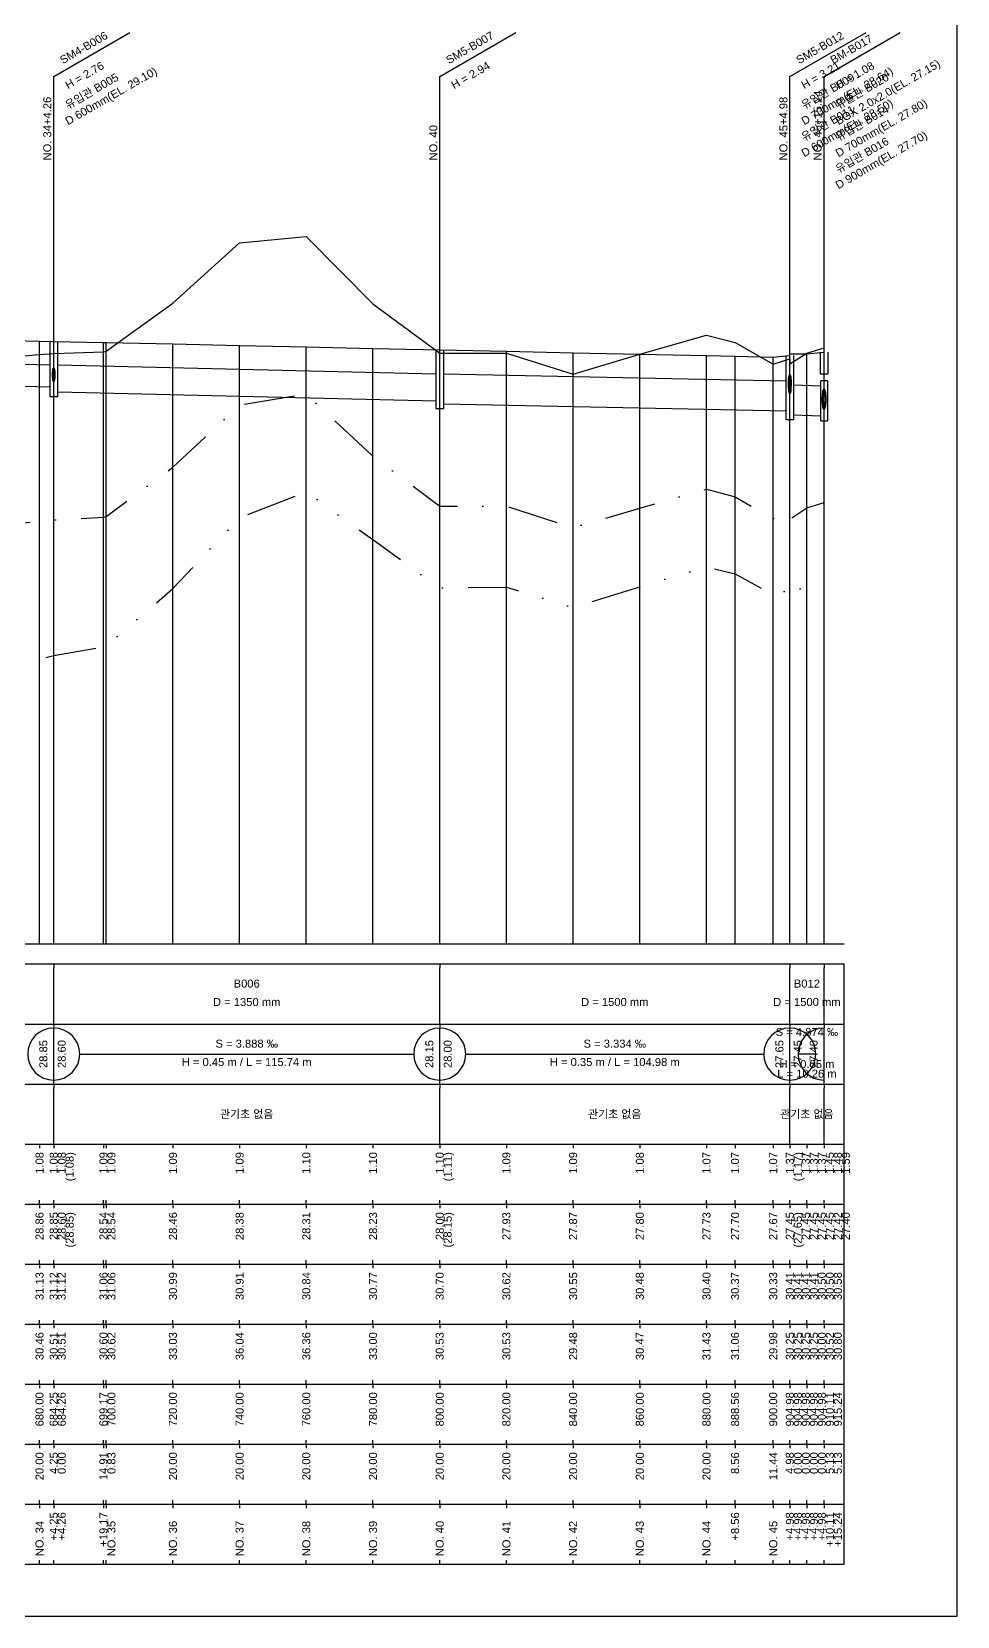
# Model space of a CAD drawing. Header units: millimetres. Extents: x -105495 to 3444, y -108190 to 2013.
# Drawn here: x 629.7 to 861, y -12880 to -12484 of the extents above; entities that cross this region are included whole.
import ezdxf
from ezdxf.enums import TextEntityAlignment as Align

# ---------------------------------------------------------------- set-up
doc = ezdxf.new("R2010")
doc.units = ezdxf.units.MM
doc.linetypes.add('DASHDOT', pattern=[25.4, 12.7, -6.35, 0, -6.35])
doc.linetypes.add('DIVIDE', pattern=[31.75, 12.7, -6.35, 0, -6.35, 0, -6.35])
for name, color, linetype in [('KZ_종단_계획선', 1, 'Continuous'), ('KZ_종단_관로', 4, 'Continuous'), ('KZ_종단_깃발', 7, 'Continuous'), ('KZ_종단_도각', 7, 'Continuous'), ('KZ_종단_맨홀', 4, 'Continuous'), ('KZ_종단_수직선', 7, 'Continuous'), ('KZ_종단_암거', 1, 'Continuous'), ('KZ_종단_암선1', 56, 'DASHDOT'), ('KZ_종단_암선2', 4, 'DIVIDE'), ('KZ_종단_원형관', 4, 'Continuous'), ('KZ_종단_지반선', 3, 'Continuous'), ('KZ_종단_테이블문자', 7, 'Continuous'), ('KZ_종단_테이블선', 7, 'Continuous')]:
    doc.layers.add(name, color=color, linetype=linetype)
doc.styles.get("Standard").update_dxf_attribs({"font": 'arial.ttf'})

msp = doc.modelspace()

# ---------------------------------------------------------------- linework, layer by layer
at = {"layer": 'KZ_종단_계획선'}
msp.add_lwpolyline([(615, -12560.96), (631.67, -12561.33), (635.21, -12561.41), (635.21, -12561.41), (647.64, -12561.68), (648.33, -12561.69), (665, -12562.06), (681.67, -12562.42), (698.33, -12562.79), (715, -12563.16), (731.67, -12563.52), (748.33, -12563.89), (765, -12564.25), (781.67, -12564.62), (798.33, -12564.98), (805.47, -12565.14), (815, -12565.35), (819.15, -12564.94), (819.15, -12564.94), (819.15, -12564.94), (819.15, -12564.94), (819.15, -12564.51), (823.42, -12564.51), (827.7, -12564.09)], dxfattribs=at)
at = {"layer": 'KZ_종단_관로'}
for p, q in [((582.67, -12566.17), (634.21, -12567.25)), ((636.21, -12567.25), (730.67, -12569.5)), ((582.67, -12571.67), (634.21, -12572.75)), ((732.67, -12569.5), (818.15, -12571.25)), ((636.21, -12574), (730.67, -12576.25)), ((820.15, -12572.25), (826.7, -12572.5)), ((732.67, -12577), (818.15, -12578.75)), ((820.15, -12579.75), (826.7, -12580))]:
    msp.add_line(p, q, dxfattribs=at)
at = {"layer": 'KZ_종단_깃발'}
for p, q in [((635.21, -12495.21), (654.27, -12484.21)), ((731.67, -12495.21), (750.72, -12484.21)), ((819.15, -12495.21), (838.2, -12484.21)), ((827.7, -12495.21), (846.75, -12484.21)), ((635.21, -12712), (635.21, -12495.21)), ((731.67, -12712), (731.67, -12495.21)), ((819.15, -12712), (819.15, -12495.21)), ((827.7, -12712), (827.7, -12495.21))]:
    msp.add_line(p, q, dxfattribs=at)
at = {"layer": 'KZ_종단_도각'}
msp.add_lwpolyline([(20, -12880), (861, -12880), (861, -12286), (20, -12286)], close=True, dxfattribs=at)
at = {"layer": 'KZ_종단_맨홀'}
for points in [[(634.21, -12561.41), (634.21, -12575.18), (636.21, -12575.18), (636.21, -12561.41)], [(730.67, -12563.52), (730.67, -12578.23), (732.67, -12578.23), (732.67, -12563.52)], [(818.15, -12564.94), (818.15, -12580.98), (820.15, -12580.98), (820.15, -12564.94)], [(826.7, -12564.09), (826.7, -12569.5), (828.7, -12569.5), (828.7, -12564.09)]]:
    msp.add_lwpolyline(points, dxfattribs=at)
at = {"layer": 'KZ_종단_수직선'}
for p, q in [((631.67, -12712), (631.67, -12561.33)), ((635.21, -12712), (635.21, -12561.41)), ((635.22, -12712), (635.22, -12561.41)), ((647.64, -12712), (647.64, -12561.68)), ((648.33, -12712), (648.33, -12561.69)), ((665, -12712), (665, -12562.06)), ((681.67, -12712), (681.67, -12562.42)), ((698.33, -12712), (698.33, -12562.79)), ((715, -12712), (715, -12563.16)), ((731.67, -12712), (731.67, -12563.52)), ((748.33, -12712), (748.33, -12563.89)), ((765, -12712), (765, -12564.25)), ((781.67, -12712), (781.67, -12564.62)), ((798.33, -12712), (798.33, -12564.98)), ((805.47, -12712), (805.47, -12565.14)), ((815, -12712), (815, -12565.35)), ((819.15, -12712), (819.15, -12564.51)), ((819.15, -12712), (819.15, -12564.94)), ((819.15, -12712), (819.15, -12564.94)), ((819.15, -12712), (819.15, -12564.94)), ((819.15, -12712), (819.15, -12564.94)), ((823.42, -12712), (823.42, -12564.51)), ((827.7, -12712), (827.7, -12564.09))]:
    msp.add_line(p, q, dxfattribs=at)
at = {"layer": 'KZ_종단_암거'}
for p, q in [((828.53, -12571.25), (826.86, -12571.25)), ((826.86, -12581.25), (826.86, -12571.25)), ((828.53, -12571.25), (828.53, -12581.25)), ((826.86, -12581.25), (828.53, -12581.25))]:
    msp.add_line(p, q, dxfattribs=at)
at = {"layer": 'KZ_종단_암선1', "flags": 128}
msp.add_lwpolyline([(65, -12603.71), (65, -12603.71), (65, -12603.71), (81.67, -12603.71), (98.33, -12603.7), (115, -12602.95), (131.67, -12602.15), (148.33, -12601.73), (165, -12601.73), (181.67, -12599.55), (198.33, -12605.77), (215, -12607.9), (222.71, -12608.33), (222.71, -12608.33), (222.71, -12608.33), (222.71, -12608.33), (222.71, -12608.33), (231.67, -12608.83), (248.33, -12609.75), (265, -12610.68), (281.67, -12611.6), (298.33, -12614.84), (315, -12615.76), (331.67, -12616.69), (348.33, -12617.03), (365, -12616.71), (381.67, -12618.19), (398.33, -12616.48), (402.37, -12616.4), (402.37, -12616.4), (415, -12616.16), (431.67, -12611.82), (448.33, -12622.39), (465, -12618.78), (469.66, -12618.58), (481.67, -12618.05), (490, -12617.89), (498.33, -12618.99), (515, -12618.29), (531.67, -12616.24), (548.33, -12619.24), (565, -12618.59), (581.67, -12618.26), (598.33, -12617.93), (615, -12608.06), (631.67, -12606.38), (635.21, -12606.02), (635.22, -12606.02), (647.64, -12605.35), (648.33, -12605.21), (665, -12592.85), (681.67, -12577.35), (698.33, -12574.55), (715, -12590.14), (731.67, -12602.56), (748.33, -12602.62), (765, -12607.97), (781.67, -12603.06), (798.33, -12598.35), (805.47, -12600.26), (815, -12605.69), (819.15, -12604.37), (819.15, -12604.37), (819.15, -12604.37), (819.15, -12604.37), (819.15, -12605.87), (823.42, -12603), (827.7, -12601.64)], dxfattribs=at)
at = {"layer": 'KZ_종단_암선2', "flags": 128}
msp.add_lwpolyline([(215, -12614.72), (222.71, -12618.99), (222.71, -12618.99), (222.71, -12618.99), (222.71, -12618.99), (222.71, -12618.99), (231.67, -12623.95), (248.33, -12633.18), (265, -12642.41), (281.67, -12651.64), (298.33, -12663.18), (315, -12672.41), (331.67, -12681.64), (348.33, -12685.49), (365, -12683.16), (381.67, -12682.63), (398.33, -12678.93), (402.37, -12678.36), (402.37, -12678.36), (415, -12676.59), (431.67, -12670.25), (448.33, -12678.82), (465, -12673.2), (469.66, -12672.43), (481.67, -12670.46), (490, -12669.29), (498.33, -12669.4), (515, -12666.69), (531.67, -12662.63), (548.33, -12663.63), (565, -12660.97), (581.67, -12658.64), (598.33, -12656.3), (615, -12644.42), (631.67, -12640.73), (635.21, -12639.95), (635.22, -12639.95), (647.64, -12637.78), (648.33, -12637.56), (665, -12623.2), (681.67, -12605.46), (698.33, -12599.01), (715, -12610.95), (731.67, -12623.03), (748.33, -12622.82), (765, -12627.93), (781.67, -12622.72), (798.33, -12617.74), (805.47, -12619.53), (815, -12624.81), (819.15, -12623.42), (819.15, -12623.42), (819.15, -12623.42), (819.15, -12623.42), (819.15, -12625.15), (823.42, -12621.98), (827.7, -12620.55)], dxfattribs=at)
at = {"layer": 'KZ_종단_원형관'}
for p, q in [((634.92, -12569.75), (634.93, -12569.45)), ((634.93, -12570.05), (634.92, -12569.75)), ((634.93, -12569.45), (634.94, -12569.15)), ((634.94, -12570.35), (634.93, -12570.05)), ((634.94, -12569.15), (634.96, -12568.87)), ((634.96, -12570.62), (634.94, -12570.35)), ((634.96, -12568.87), (634.99, -12568.63)), ((634.99, -12570.87), (634.96, -12570.62)), ((634.99, -12568.63), (635.03, -12568.41)), ((635.03, -12571.09), (634.99, -12570.87)), ((635.03, -12568.41), (635.07, -12568.23)), ((635.07, -12571.27), (635.03, -12571.09)), ((635.07, -12568.23), (635.11, -12568.11)), ((635.11, -12571.39), (635.07, -12571.27)), ((635.11, -12568.11), (635.16, -12568.03)), ((635.16, -12571.47), (635.11, -12571.39)), ((635.16, -12568.03), (635.21, -12568)), ((635.21, -12571.5), (635.16, -12571.47)), ((635.21, -12568), (635.26, -12568.03)), ((635.26, -12571.47), (635.21, -12571.5)), ((635.26, -12568.03), (635.31, -12568.11)), ((635.31, -12571.39), (635.26, -12571.47)), ((635.31, -12568.11), (635.36, -12568.23)), ((635.36, -12571.27), (635.31, -12571.39)), ((635.36, -12568.23), (635.4, -12568.41)), ((635.4, -12571.09), (635.36, -12571.27)), ((635.4, -12568.41), (635.44, -12568.63)), ((635.44, -12570.87), (635.4, -12571.09)), ((635.44, -12568.63), (635.47, -12568.87)), ((635.47, -12570.62), (635.44, -12570.87)), ((635.47, -12568.87), (635.49, -12569.15)), ((635.49, -12570.35), (635.47, -12570.62)), ((635.49, -12569.15), (635.5, -12569.45)), ((635.5, -12570.05), (635.49, -12570.35)), ((635.5, -12569.45), (635.51, -12569.75)), ((635.51, -12569.75), (635.5, -12570.05)), ((818.81, -12571.41), (818.83, -12571.06)), ((818.81, -12571.76), (818.81, -12571.41)), ((818.81, -12572.11), (818.81, -12571.76)), ((818.83, -12571.06), (818.85, -12570.74)), ((818.85, -12570.74), (818.89, -12570.45)), ((818.87, -12572.16), (818.9, -12571.88)), ((818.89, -12570.45), (818.93, -12570.2)), ((818.9, -12571.88), (818.92, -12571.64)), ((818.92, -12571.64), (818.96, -12571.42)), ((818.93, -12570.2), (818.98, -12569.99)), ((818.96, -12571.42), (819, -12571.24)), ((818.98, -12569.99), (819.03, -12569.84)), ((819, -12571.24), (819.05, -12571.12)), ((819.03, -12569.84), (819.09, -12569.75)), ((819.05, -12571.12), (819.1, -12571.04)), ((819.09, -12569.75), (819.15, -12569.72)), ((819.1, -12571.04), (819.15, -12571.01)), ((819.15, -12569.72), (819.21, -12569.75)), ((819.15, -12571.01), (819.2, -12571.04)), ((819.2, -12571.04), (819.25, -12571.12)), ((819.21, -12569.75), (819.26, -12569.84)), ((819.25, -12571.12), (819.29, -12571.24)), ((819.26, -12569.84), (819.32, -12569.99)), ((819.29, -12571.24), (819.34, -12571.42)), ((819.32, -12569.99), (819.37, -12570.2)), ((819.34, -12571.42), (819.37, -12571.64)), ((819.37, -12570.2), (819.41, -12570.45)), ((819.37, -12571.64), (819.4, -12571.88)), ((819.4, -12571.88), (819.42, -12572.16)), ((819.41, -12570.45), (819.44, -12570.74)), ((819.44, -12570.74), (819.47, -12571.06)), ((819.47, -12571.06), (819.48, -12571.41)), ((819.48, -12571.41), (819.49, -12571.76)), ((819.49, -12571.76), (819.48, -12572.11)), ((818.83, -12572.46), (818.81, -12572.11)), ((818.85, -12572.78), (818.83, -12572.46)), ((818.89, -12573.07), (818.85, -12572.78)), ((818.86, -12572.46), (818.87, -12572.16)), ((818.86, -12572.76), (818.86, -12572.46)), ((818.86, -12573.06), (818.86, -12572.76)), ((818.87, -12573.36), (818.86, -12573.06)), ((818.9, -12573.63), (818.87, -12573.36)), ((818.93, -12573.32), (818.89, -12573.07)), ((818.92, -12573.88), (818.9, -12573.63)), ((818.96, -12574.1), (818.92, -12573.88)), ((818.98, -12573.53), (818.93, -12573.32)), ((819, -12574.28), (818.96, -12574.1)), ((819.03, -12573.68), (818.98, -12573.53)), ((819.05, -12574.4), (819, -12574.28)), ((819.09, -12573.77), (819.03, -12573.68)), ((819.1, -12574.48), (819.05, -12574.4)), ((819.15, -12573.8), (819.09, -12573.77)), ((819.15, -12574.51), (819.1, -12574.48)), ((819.21, -12573.77), (819.15, -12573.8)), ((819.2, -12574.48), (819.15, -12574.51)), ((819.25, -12574.4), (819.2, -12574.48)), ((819.26, -12573.68), (819.21, -12573.77)), ((819.29, -12574.28), (819.25, -12574.4)), ((819.32, -12573.53), (819.26, -12573.68)), ((819.34, -12574.1), (819.29, -12574.28)), ((819.37, -12573.32), (819.32, -12573.53)), ((819.37, -12573.88), (819.34, -12574.1)), ((819.41, -12573.07), (819.37, -12573.32)), ((819.4, -12573.63), (819.37, -12573.88)), ((819.42, -12573.36), (819.4, -12573.63)), ((819.44, -12572.78), (819.41, -12573.07)), ((819.42, -12572.16), (819.44, -12572.46)), ((819.44, -12573.06), (819.42, -12573.36)), ((819.47, -12572.46), (819.44, -12572.78)), ((819.44, -12572.46), (819.44, -12572.76)), ((819.44, -12572.76), (819.44, -12573.06)), ((819.48, -12572.11), (819.47, -12572.46)), ((827.26, -12575.87), (827.27, -12575.42)), ((827.27, -12575.42), (827.29, -12574.98)), ((827.29, -12574.98), (827.32, -12574.56)), ((827.32, -12574.56), (827.36, -12574.19)), ((827.36, -12574.19), (827.42, -12573.86)), ((827.36, -12575.61), (827.38, -12575.26)), ((827.36, -12575.96), (827.36, -12575.61)), ((827.38, -12575.26), (827.4, -12574.94)), ((827.4, -12574.94), (827.44, -12574.65)), ((827.42, -12573.86), (827.48, -12573.6)), ((827.44, -12574.65), (827.48, -12574.4)), ((827.48, -12573.6), (827.55, -12573.41)), ((827.48, -12574.4), (827.53, -12574.19)), ((827.53, -12574.19), (827.58, -12574.04)), ((827.55, -12573.41), (827.62, -12573.29)), ((827.58, -12574.04), (827.64, -12573.95)), ((827.62, -12573.29), (827.7, -12573.25)), ((827.64, -12573.95), (827.7, -12573.92)), ((827.7, -12573.25), (827.77, -12573.29)), ((827.7, -12573.92), (827.76, -12573.95)), ((827.76, -12573.95), (827.81, -12574.04)), ((827.77, -12573.29), (827.85, -12573.41)), ((827.81, -12574.04), (827.87, -12574.19)), ((827.85, -12573.41), (827.92, -12573.6)), ((827.87, -12574.19), (827.92, -12574.4)), ((827.92, -12573.6), (827.98, -12573.86)), ((827.92, -12574.4), (827.96, -12574.65)), ((827.96, -12574.65), (827.99, -12574.94)), ((827.98, -12573.86), (828.03, -12574.19)), ((827.99, -12574.94), (828.02, -12575.26)), ((828.02, -12575.26), (828.03, -12575.61)), ((828.03, -12574.19), (828.08, -12574.56)), ((828.03, -12575.61), (828.04, -12575.96)), ((828.08, -12574.56), (828.11, -12574.98)), ((828.11, -12574.98), (828.13, -12575.42)), ((828.13, -12575.42), (828.13, -12575.87)), ((827.27, -12576.33), (827.26, -12575.87)), ((827.29, -12576.77), (827.27, -12576.33)), ((827.32, -12577.19), (827.29, -12576.77)), ((827.36, -12577.56), (827.32, -12577.19)), ((827.36, -12576.31), (827.36, -12575.96)), ((827.38, -12576.66), (827.36, -12576.31)), ((827.42, -12577.89), (827.36, -12577.56)), ((827.4, -12576.98), (827.38, -12576.66)), ((827.44, -12577.27), (827.4, -12576.98)), ((827.48, -12578.15), (827.42, -12577.89)), ((827.48, -12577.52), (827.44, -12577.27)), ((827.53, -12577.73), (827.48, -12577.52)), ((827.55, -12578.34), (827.48, -12578.15)), ((827.58, -12577.88), (827.53, -12577.73)), ((827.62, -12578.46), (827.55, -12578.34)), ((827.64, -12577.97), (827.58, -12577.88)), ((827.7, -12578.5), (827.62, -12578.46)), ((827.7, -12578), (827.64, -12577.97)), ((827.76, -12577.97), (827.7, -12578)), ((827.77, -12578.46), (827.7, -12578.5)), ((827.81, -12577.88), (827.76, -12577.97)), ((827.85, -12578.34), (827.77, -12578.46)), ((827.87, -12577.73), (827.81, -12577.88)), ((827.92, -12578.15), (827.85, -12578.34)), ((827.92, -12577.52), (827.87, -12577.73)), ((827.96, -12577.27), (827.92, -12577.52)), ((827.98, -12577.89), (827.92, -12578.15)), ((827.99, -12576.98), (827.96, -12577.27)), ((828.03, -12577.56), (827.98, -12577.89)), ((828.02, -12576.66), (827.99, -12576.98)), ((828.03, -12576.31), (828.02, -12576.66)), ((828.04, -12575.96), (828.03, -12576.31)), ((828.08, -12577.19), (828.03, -12577.56)), ((828.11, -12576.77), (828.08, -12577.19)), ((828.13, -12576.33), (828.11, -12576.77)), ((828.13, -12575.87), (828.13, -12576.33))]:
    msp.add_line(p, q, dxfattribs=at)
at = {"layer": 'KZ_종단_지반선', "flags": 128}
msp.add_lwpolyline([(615, -12566.08), (631.67, -12564.72), (635.21, -12564.43), (635.22, -12564.43), (647.64, -12564.01), (648.33, -12563.88), (665, -12551.85), (681.67, -12536.79), (698.33, -12535.21), (715, -12552), (731.67, -12564.37), (748.33, -12564.35), (765, -12569.62), (781.67, -12564.64), (798.33, -12559.85), (805.47, -12561.72), (815, -12567.11), (819.15, -12565.77), (819.15, -12565.77), (819.15, -12565.77), (819.15, -12565.77), (819.15, -12567), (823.42, -12564.39), (827.7, -12563)], dxfattribs=at)
at = {"layer": 'KZ_종단_테이블문자'}
for p, q in [((635.22, -12717), (635.22, -12718)), ((635.22, -12717), (635.22, -12718)), ((635.22, -12731), (635.22, -12718)), ((635.22, -12731), (635.22, -12718)), ((731.67, -12717), (731.67, -12718)), ((731.67, -12717), (731.67, -12718)), ((731.67, -12731), (731.67, -12718)), ((731.67, -12731), (731.67, -12718)), ((819.15, -12717), (819.15, -12718)), ((819.15, -12717), (819.15, -12718)), ((819.15, -12731), (819.15, -12718)), ((819.15, -12731), (819.15, -12718)), ((827.7, -12717), (827.7, -12718)), ((827.7, -12731), (827.7, -12718)), ((635.22, -12732), (635.22, -12731)), ((635.22, -12732), (635.22, -12731)), ((635.22, -12732), (635.22, -12733)), ((635.22, -12732), (635.22, -12733)), ((635.22, -12746), (635.22, -12733)), ((635.22, -12746), (635.22, -12733)), ((731.67, -12732), (731.67, -12731)), ((731.67, -12732), (731.67, -12731)), ((731.67, -12732), (731.67, -12733)), ((731.67, -12732), (731.67, -12733)), ((731.67, -12746), (731.67, -12733)), ((731.67, -12746), (731.67, -12733)), ((819.15, -12732), (819.15, -12731)), ((819.15, -12732), (819.15, -12731)), ((819.15, -12732), (819.15, -12733)), ((819.15, -12732), (819.15, -12733)), ((819.15, -12746), (819.15, -12733)), ((819.15, -12746), (819.15, -12733)), ((827.7, -12732), (827.7, -12731)), ((827.7, -12732), (827.7, -12733)), ((827.7, -12746), (827.7, -12733)), ((641.63, -12739.5), (725.25, -12739.5)), ((738.08, -12739.5), (812.73, -12739.5)), ((825.57, -12739.5), (821.28, -12739.5)), ((635.22, -12747), (635.22, -12746)), ((635.22, -12747), (635.22, -12746)), ((731.67, -12747), (731.67, -12746)), ((731.67, -12747), (731.67, -12746)), ((819.15, -12747), (819.15, -12746)), ((819.15, -12747), (819.15, -12746)), ((827.7, -12747), (827.7, -12746)), ((635.22, -12747), (635.22, -12748)), ((635.22, -12747), (635.22, -12748)), ((635.22, -12761), (635.22, -12748)), ((635.22, -12761), (635.22, -12748)), ((731.67, -12747), (731.67, -12748)), ((731.67, -12747), (731.67, -12748)), ((731.67, -12761), (731.67, -12748)), ((731.67, -12761), (731.67, -12748)), ((819.15, -12747), (819.15, -12748)), ((819.15, -12747), (819.15, -12748)), ((819.15, -12761), (819.15, -12748)), ((819.15, -12761), (819.15, -12748)), ((827.7, -12747), (827.7, -12748)), ((827.7, -12761), (827.7, -12748)), ((635.22, -12762), (635.22, -12761)), ((635.22, -12762), (635.22, -12761)), ((731.67, -12762), (731.67, -12761)), ((731.67, -12762), (731.67, -12761)), ((819.15, -12762), (819.15, -12761)), ((819.15, -12762), (819.15, -12761)), ((827.7, -12762), (827.7, -12761))]:
    msp.add_line(p, q, dxfattribs=at)
for centre, start, end in [((635.22, -12739.5), 90, 270), ((635.22, -12739.5), 270, 90), ((731.67, -12739.5), 90, 270), ((731.67, -12739.5), 270, 90), ((819.15, -12739.5), 90, 270), ((819.15, -12739.5), 270, 90), ((827.7, -12739.5), 90, 270)]:
    msp.add_arc(centre, 6.5, start, end, dxfattribs=at)
at = {"layer": 'KZ_종단_테이블선'}
for p, q in [((45, -12712), (832.7, -12712)), ((45, -12717), (832.7, -12717)), ((832.7, -12732), (832.7, -12717)), ((45, -12732), (832.7, -12732)), ((832.7, -12747), (832.7, -12732)), ((45, -12747), (832.7, -12747)), ((832.7, -12762), (832.7, -12747)), ((45, -12762), (832.7, -12762)), ((631.67, -12762), (631.67, -12763)), ((635.21, -12762), (635.21, -12763)), ((635.21, -12762), (635.21, -12763)), ((647.64, -12762), (647.64, -12763)), ((648.33, -12762), (648.33, -12763)), ((665, -12762), (665, -12763)), ((681.67, -12762), (681.67, -12763)), ((698.33, -12762), (698.33, -12763)), ((715, -12762), (715, -12763)), ((731.67, -12762), (731.67, -12763)), ((748.33, -12762), (748.33, -12763)), ((765, -12762), (765, -12763)), ((781.67, -12762), (781.67, -12763)), ((798.33, -12762), (798.33, -12763)), ((805.47, -12762), (805.47, -12763)), ((815, -12762), (815, -12763)), ((819.15, -12762), (819.15, -12763)), ((819.15, -12762), (819.15, -12763)), ((819.15, -12762), (819.15, -12763)), ((819.15, -12762), (819.15, -12763)), ((819.15, -12762), (819.15, -12763)), ((823.42, -12762), (823.42, -12763)), ((827.7, -12762), (827.7, -12763)), ((832.7, -12777), (832.7, -12762)), ((45, -12777), (832.7, -12777)), ((631.67, -12777), (631.67, -12776)), ((631.67, -12777), (631.67, -12778)), ((635.21, -12777), (635.21, -12776)), ((635.21, -12777), (635.21, -12776)), ((635.21, -12777), (635.21, -12778)), ((635.21, -12777), (635.21, -12778)), ((647.64, -12777), (647.64, -12776)), ((647.64, -12777), (647.64, -12778)), ((648.33, -12777), (648.33, -12776)), ((648.33, -12777), (648.33, -12778)), ((665, -12777), (665, -12776)), ((665, -12777), (665, -12778)), ((681.67, -12777), (681.67, -12776)), ((681.67, -12777), (681.67, -12778)), ((698.33, -12777), (698.33, -12776)), ((698.33, -12777), (698.33, -12778)), ((715, -12777), (715, -12776)), ((715, -12777), (715, -12778)), ((731.67, -12777), (731.67, -12776)), ((731.67, -12777), (731.67, -12778)), ((748.33, -12777), (748.33, -12776)), ((748.33, -12777), (748.33, -12778)), ((765, -12777), (765, -12776)), ((765, -12777), (765, -12778)), ((781.67, -12777), (781.67, -12776)), ((781.67, -12777), (781.67, -12778)), ((798.33, -12777), (798.33, -12776)), ((798.33, -12777), (798.33, -12778)), ((805.47, -12777), (805.47, -12776)), ((805.47, -12777), (805.47, -12778)), ((815, -12777), (815, -12776)), ((815, -12777), (815, -12778)), ((819.15, -12777), (819.15, -12776)), ((819.15, -12777), (819.15, -12776)), ((819.15, -12777), (819.15, -12776)), ((819.15, -12777), (819.15, -12776)), ((819.15, -12777), (819.15, -12776)), ((819.15, -12777), (819.15, -12778)), ((819.15, -12777), (819.15, -12778)), ((819.15, -12777), (819.15, -12778)), ((819.15, -12777), (819.15, -12778)), ((819.15, -12777), (819.15, -12778)), ((823.42, -12777), (823.42, -12776)), ((823.42, -12777), (823.42, -12778)), ((827.7, -12777), (827.7, -12776)), ((827.7, -12777), (827.7, -12778)), ((832.7, -12792), (832.7, -12777)), ((45, -12792), (832.7, -12792)), ((631.67, -12792), (631.67, -12791)), ((631.67, -12792), (631.67, -12793)), ((635.21, -12792), (635.21, -12791)), ((635.21, -12792), (635.21, -12791)), ((635.21, -12792), (635.21, -12793)), ((635.22, -12792), (635.22, -12793)), ((647.64, -12792), (647.64, -12791)), ((647.64, -12792), (647.64, -12793)), ((648.33, -12792), (648.33, -12791)), ((648.33, -12792), (648.33, -12793)), ((665, -12792), (665, -12791)), ((665, -12792), (665, -12793)), ((681.67, -12792), (681.67, -12791)), ((681.67, -12792), (681.67, -12793)), ((698.33, -12792), (698.33, -12791)), ((698.33, -12792), (698.33, -12793)), ((715, -12792), (715, -12791)), ((715, -12792), (715, -12793)), ((731.67, -12792), (731.67, -12791)), ((731.67, -12792), (731.67, -12793)), ((748.33, -12792), (748.33, -12791)), ((748.33, -12792), (748.33, -12793)), ((765, -12792), (765, -12791)), ((765, -12792), (765, -12793)), ((781.67, -12792), (781.67, -12791)), ((781.67, -12792), (781.67, -12793)), ((798.33, -12792), (798.33, -12791)), ((798.33, -12792), (798.33, -12793)), ((805.47, -12792), (805.47, -12791)), ((805.47, -12792), (805.47, -12793)), ((815, -12792), (815, -12791)), ((815, -12792), (815, -12793)), ((819.15, -12792), (819.15, -12791)), ((819.15, -12792), (819.15, -12791)), ((819.15, -12792), (819.15, -12791)), ((819.15, -12792), (819.15, -12791)), ((819.15, -12792), (819.15, -12791)), ((819.15, -12792), (819.15, -12793)), ((819.15, -12792), (819.15, -12793)), ((819.15, -12792), (819.15, -12793)), ((819.15, -12792), (819.15, -12793)), ((819.15, -12792), (819.15, -12793)), ((823.42, -12792), (823.42, -12791)), ((823.42, -12792), (823.42, -12793)), ((827.7, -12792), (827.7, -12791)), ((827.7, -12792), (827.7, -12793)), ((832.7, -12807), (832.7, -12792)), ((45, -12807), (832.7, -12807)), ((631.67, -12807), (631.67, -12806)), ((631.67, -12807), (631.67, -12808)), ((635.21, -12807), (635.21, -12806)), ((635.21, -12807), (635.21, -12808)), ((635.22, -12807), (635.22, -12806)), ((635.22, -12807), (635.22, -12808)), ((647.64, -12807), (647.64, -12806)), ((647.64, -12807), (647.64, -12808)), ((648.33, -12807), (648.33, -12806)), ((648.33, -12807), (648.33, -12808)), ((665, -12807), (665, -12806)), ((665, -12807), (665, -12808)), ((681.67, -12807), (681.67, -12806)), ((681.67, -12807), (681.67, -12808)), ((698.33, -12807), (698.33, -12806)), ((698.33, -12807), (698.33, -12808)), ((715, -12807), (715, -12806)), ((715, -12807), (715, -12808)), ((731.67, -12807), (731.67, -12806)), ((731.67, -12807), (731.67, -12808)), ((748.33, -12807), (748.33, -12806)), ((748.33, -12807), (748.33, -12808)), ((765, -12807), (765, -12806)), ((765, -12807), (765, -12808)), ((781.67, -12807), (781.67, -12806)), ((781.67, -12807), (781.67, -12808)), ((798.33, -12807), (798.33, -12806)), ((798.33, -12807), (798.33, -12808)), ((805.47, -12807), (805.47, -12806)), ((805.47, -12807), (805.47, -12808)), ((815, -12807), (815, -12806)), ((815, -12807), (815, -12808)), ((819.15, -12807), (819.15, -12806)), ((819.15, -12807), (819.15, -12806)), ((819.15, -12807), (819.15, -12806)), ((819.15, -12807), (819.15, -12806)), ((819.15, -12807), (819.15, -12806)), ((819.15, -12807), (819.15, -12808)), ((819.15, -12807), (819.15, -12808)), ((819.15, -12807), (819.15, -12808)), ((819.15, -12807), (819.15, -12808)), ((819.15, -12807), (819.15, -12808)), ((823.42, -12807), (823.42, -12806)), ((823.42, -12807), (823.42, -12808)), ((827.7, -12807), (827.7, -12806)), ((827.7, -12807), (827.7, -12808)), ((832.7, -12822), (832.7, -12807)), ((631.67, -12822), (631.67, -12821)), ((635.21, -12822), (635.21, -12821)), ((635.22, -12822), (635.22, -12821)), ((647.64, -12822), (647.64, -12821)), ((648.33, -12822), (648.33, -12821)), ((665, -12822), (665, -12821)), ((681.67, -12822), (681.67, -12821)), ((698.33, -12822), (698.33, -12821)), ((715, -12822), (715, -12821)), ((731.67, -12822), (731.67, -12821)), ((748.33, -12822), (748.33, -12821)), ((765, -12822), (765, -12821)), ((781.67, -12822), (781.67, -12821)), ((798.33, -12822), (798.33, -12821)), ((805.47, -12822), (805.47, -12821)), ((815, -12822), (815, -12821)), ((819.15, -12822), (819.15, -12821)), ((819.15, -12822), (819.15, -12821)), ((819.15, -12822), (819.15, -12821)), ((819.15, -12822), (819.15, -12821)), ((819.15, -12822), (819.15, -12821)), ((823.42, -12822), (823.42, -12821)), ((827.7, -12822), (827.7, -12821)), ((45, -12822), (832.7, -12822)), ((631.67, -12822), (631.67, -12823)), ((635.21, -12822), (635.21, -12823)), ((635.22, -12822), (635.22, -12823)), ((647.64, -12822), (647.64, -12823)), ((648.33, -12822), (648.33, -12823)), ((665, -12822), (665, -12823)), ((681.67, -12822), (681.67, -12823)), ((698.33, -12822), (698.33, -12823)), ((715, -12822), (715, -12823)), ((731.67, -12822), (731.67, -12823)), ((748.33, -12822), (748.33, -12823)), ((765, -12822), (765, -12823)), ((781.67, -12822), (781.67, -12823)), ((798.33, -12822), (798.33, -12823)), ((805.47, -12822), (805.47, -12823)), ((815, -12822), (815, -12823)), ((819.15, -12822), (819.15, -12823)), ((819.15, -12822), (819.15, -12823)), ((819.15, -12822), (819.15, -12823)), ((819.15, -12822), (819.15, -12823)), ((819.15, -12822), (819.15, -12823)), ((823.42, -12822), (823.42, -12823)), ((827.7, -12822), (827.7, -12823)), ((832.7, -12837), (832.7, -12822)), ((45, -12837), (832.7, -12837)), ((631.67, -12837), (631.67, -12836)), ((631.67, -12837), (631.67, -12838)), ((635.21, -12837), (635.21, -12836)), ((635.21, -12837), (635.21, -12838)), ((635.22, -12837), (635.22, -12836)), ((635.22, -12837), (635.22, -12838)), ((647.64, -12837), (647.64, -12836)), ((647.64, -12837), (647.64, -12838)), ((648.33, -12837), (648.33, -12836)), ((648.33, -12837), (648.33, -12838)), ((665, -12837), (665, -12836)), ((665, -12837), (665, -12838)), ((681.67, -12837), (681.67, -12836)), ((681.67, -12837), (681.67, -12838)), ((698.33, -12837), (698.33, -12836)), ((698.33, -12837), (698.33, -12838)), ((715, -12837), (715, -12836)), ((715, -12837), (715, -12838)), ((731.67, -12837), (731.67, -12836)), ((731.67, -12837), (731.67, -12838)), ((748.33, -12837), (748.33, -12836)), ((748.33, -12837), (748.33, -12838)), ((765, -12837), (765, -12836)), ((765, -12837), (765, -12838)), ((781.67, -12837), (781.67, -12836)), ((781.67, -12837), (781.67, -12838)), ((798.33, -12837), (798.33, -12836)), ((798.33, -12837), (798.33, -12838)), ((805.47, -12837), (805.47, -12836)), ((805.47, -12837), (805.47, -12838)), ((815, -12837), (815, -12836)), ((815, -12837), (815, -12838)), ((819.15, -12837), (819.15, -12836)), ((819.15, -12837), (819.15, -12836)), ((819.15, -12837), (819.15, -12836)), ((819.15, -12837), (819.15, -12836)), ((819.15, -12837), (819.15, -12836)), ((819.15, -12837), (819.15, -12838)), ((819.15, -12837), (819.15, -12838)), ((819.15, -12837), (819.15, -12838)), ((819.15, -12837), (819.15, -12838)), ((819.15, -12837), (819.15, -12838)), ((823.42, -12837), (823.42, -12836)), ((823.42, -12837), (823.42, -12838)), ((827.7, -12837), (827.7, -12836)), ((827.7, -12837), (827.7, -12838)), ((832.7, -12852), (832.7, -12837)), ((45, -12852), (832.7, -12852)), ((631.67, -12852), (631.67, -12851)), ((631.67, -12852), (631.67, -12853)), ((635.21, -12852), (635.21, -12851)), ((635.21, -12852), (635.21, -12853)), ((635.22, -12852), (635.22, -12851)), ((635.22, -12852), (635.22, -12853)), ((647.64, -12852), (647.64, -12851)), ((647.64, -12852), (647.64, -12853)), ((648.33, -12852), (648.33, -12851)), ((648.33, -12852), (648.33, -12853)), ((665, -12852), (665, -12851)), ((665, -12852), (665, -12853)), ((681.67, -12852), (681.67, -12851)), ((681.67, -12852), (681.67, -12853)), ((698.33, -12852), (698.33, -12851)), ((698.33, -12852), (698.33, -12853)), ((715, -12852), (715, -12851)), ((715, -12852), (715, -12853)), ((731.67, -12852), (731.67, -12851)), ((731.67, -12852), (731.67, -12853)), ((748.33, -12852), (748.33, -12851)), ((748.33, -12852), (748.33, -12853)), ((765, -12852), (765, -12851)), ((765, -12852), (765, -12853)), ((781.67, -12852), (781.67, -12851)), ((781.67, -12852), (781.67, -12853)), ((798.33, -12852), (798.33, -12851)), ((798.33, -12852), (798.33, -12853)), ((805.47, -12852), (805.47, -12851)), ((805.47, -12852), (805.47, -12853)), ((815, -12852), (815, -12851)), ((815, -12852), (815, -12853)), ((819.15, -12852), (819.15, -12851)), ((819.15, -12852), (819.15, -12851)), ((819.15, -12852), (819.15, -12851)), ((819.15, -12852), (819.15, -12851)), ((819.15, -12852), (819.15, -12851)), ((819.15, -12852), (819.15, -12853)), ((819.15, -12852), (819.15, -12853)), ((819.15, -12852), (819.15, -12853)), ((819.15, -12852), (819.15, -12853)), ((819.15, -12852), (819.15, -12853)), ((823.42, -12852), (823.42, -12851)), ((823.42, -12852), (823.42, -12853)), ((827.7, -12852), (827.7, -12851)), ((827.7, -12852), (827.7, -12853)), ((832.7, -12867), (832.7, -12852)), ((45, -12867), (832.7, -12867)), ((631.67, -12867), (631.67, -12866)), ((635.21, -12867), (635.21, -12866)), ((635.22, -12867), (635.22, -12866)), ((647.64, -12867), (647.64, -12866)), ((648.33, -12867), (648.33, -12866)), ((665, -12867), (665, -12866)), ((681.67, -12867), (681.67, -12866)), ((698.33, -12867), (698.33, -12866)), ((715, -12867), (715, -12866)), ((731.67, -12867), (731.67, -12866)), ((748.33, -12867), (748.33, -12866)), ((765, -12867), (765, -12866)), ((781.67, -12867), (781.67, -12866)), ((798.33, -12867), (798.33, -12866)), ((805.47, -12867), (805.47, -12866)), ((815, -12867), (815, -12866)), ((819.15, -12867), (819.15, -12866)), ((819.15, -12867), (819.15, -12866)), ((819.15, -12867), (819.15, -12866)), ((819.15, -12867), (819.15, -12866)), ((819.15, -12867), (819.15, -12866)), ((823.42, -12867), (823.42, -12866)), ((827.7, -12867), (827.7, -12866))]:
    msp.add_line(p, q, dxfattribs=at)

# ---------------------------------------------------------------- texts
at = {"layer": 'KZ_종단_깃발'}
for s, rotation, p in [('SM4-B006', 30, (637.81, -12492.71)), ('SM5-B007', 30, (734.26, -12492.71)), ('SM5-B012', 30, (821.75, -12492.71)), ('BM-B017', 30, (830.29, -12492.71)), ('NO. 34+4.26', 90, (635.21, -12516.21)), ('NO. 45+4.98', 90, (819.15, -12516.21)), ('NO. 45+15.24', 90, (827.7, -12516.21)), ('NO. 40', 90, (731.67, -12516.21))]:
    msp.add_text(s, height=2, rotation=rotation, dxfattribs=at).set_placement(p, align=Align.BOTTOM_LEFT)
for s, p in [('H = 2.76', (637.81, -12496.71)), ('H = 2.94', (734.26, -12496.71)), ('H = 3.21', (821.75, -12496.71)), ('BOX 2.0x2.0(EL. 27.15)', (830.29, -12505.71)), ('H = 1.08', (830.29, -12496.71)), ('D 600mm(EL. 29.10)', (637.81, -12505.71)), ('유입관 B005', (637.81, -12501.71)), ('D 700mm(EL. 28.64)', (821.75, -12505.71)), ('유입관 B009', (821.75, -12501.71)), ('유출관 B020', (830.29, -12501.71)), ('D 600mm(EL. 28.50)', (821.75, -12513.71)), ('유입관 B011', (821.75, -12509.71)), ('D 700mm(EL. 27.80)', (830.29, -12513.71)), ('유입관 B014', (830.29, -12509.71)), ('D 900mm(EL. 27.70)', (830.29, -12521.71)), ('유입관 B016', (830.29, -12517.71))]:
    msp.add_text(s, height=2, rotation=30, dxfattribs=at).set_placement(p, align=Align.TOP_LEFT)
at = {"layer": 'KZ_종단_테이블문자'}
for s, p in [('B006', (683.44, -12723.5)), ('B012', (823.42, -12723.5)), ('S = 3.888 ‰', (683.44, -12738.5)), ('S = 3.334 ‰', (775.41, -12738.5)), ('H = 0.05 m', (823.42, -12743.6)), ('L = 10.26 m', (823.42, -12746))]:
    msp.add_text(s, height=2, dxfattribs=at).set_placement(p, align=Align.BOTTOM_CENTER)
for s, p in [('D = 1350 mm', (683.44, -12725.5)), ('D = 1500 mm', (775.41, -12725.5)), ('D = 1500 mm', (823.42, -12725.5)), ('S = 4.874 ‰', (823.42, -12733)), ('H = 0.45 m / L = 115.74 m', (683.44, -12740.5)), ('H = 0.35 m / L = 104.98 m', (775.41, -12740.5))]:
    msp.add_text(s, height=2, dxfattribs=at).set_placement(p, align=Align.TOP_CENTER)
for s, p in [('28.85', (634.22, -12739.5)), ('28.15', (730.67, -12739.5)), ('27.65', (818.15, -12739.5)), ('27.40', (826.7, -12739.5))]:
    msp.add_text(s, height=2, rotation=90, dxfattribs=at).set_placement(p, align=Align.BOTTOM_CENTER)
for s, p in [('28.60', (636.22, -12739.5)), ('28.00', (732.67, -12739.5)), ('27.45', (820.15, -12739.5))]:
    msp.add_text(s, height=2, rotation=90, dxfattribs=at).set_placement(p, align=Align.TOP_CENTER)
for p in [(683.44, -12754.5), (775.41, -12754.5), (823.42, -12754.5)]:
    msp.add_text('관기초 없음', height=2, dxfattribs=at).set_placement(p, align=Align.MIDDLE_CENTER)
for s, p in [('1.08', (631.67, -12764)), ('1.08', (635.21, -12764)), ('1.08', (637.21, -12764)), ('(1.08)', (639.21, -12764)), ('1.09', (647.64, -12764)), ('1.09', (649.64, -12764)), ('1.09', (665, -12764)), ('1.09', (681.67, -12764)), ('1.10', (698.33, -12764)), ('1.10', (715, -12764)), ('1.10', (731.67, -12764)), ('(1.11)', (733.67, -12764)), ('1.09', (748.33, -12764)), ('1.09', (765, -12764)), ('1.08', (781.67, -12764)), ('1.07', (798.33, -12764)), ('1.07', (805.47, -12764)), ('1.07', (815, -12764)), ('1.37', (819.15, -12764)), ('(1.17)', (821.15, -12764)), ('1.37', (823.15, -12764)), ('1.37', (825.15, -12764)), ('1.37', (827.15, -12764)), ('1.45', (829.15, -12764)), ('1.48', (831.15, -12764)), ('1.59', (833.15, -12764)), ('28.86', (631.67, -12779)), ('28.85', (635.21, -12779)), ('28.60', (637.21, -12779)), ('(28.85)', (639.21, -12779)), ('28.54', (647.64, -12779)), ('28.54', (649.64, -12779)), ('28.46', (665, -12779)), ('28.38', (681.67, -12779)), ('28.31', (698.33, -12779)), ('28.23', (715, -12779)), ('28.00', (731.67, -12779)), ('(28.15)', (733.67, -12779)), ('27.93', (748.33, -12779)), ('27.87', (765, -12779)), ('27.80', (781.67, -12779)), ('27.73', (798.33, -12779)), ('27.70', (805.47, -12779)), ('27.67', (815, -12779)), ('27.45', (819.15, -12779)), ('(27.65)', (821.15, -12779)), ('27.45', (823.15, -12779)), ('27.45', (825.15, -12779)), ('27.45', (827.15, -12779)), ('27.45', (829.15, -12779)), ('27.42', (831.15, -12779)), ('27.40', (833.15, -12779)), ('31.13', (631.67, -12794)), ('31.12', (635.21, -12794)), ('31.12', (637.21, -12794)), ('31.06', (647.64, -12794)), ('31.06', (649.64, -12794)), ('30.99', (665, -12794)), ('30.91', (681.67, -12794)), ('30.84', (698.33, -12794)), ('30.77', (715, -12794)), ('30.70', (731.67, -12794)), ('30.62', (748.33, -12794)), ('30.55', (765, -12794)), ('30.48', (781.67, -12794)), ('30.40', (798.33, -12794)), ('30.37', (805.47, -12794)), ('30.33', (815, -12794)), ('30.41', (819.15, -12794)), ('30.41', (821.15, -12794)), ('30.41', (823.15, -12794)), ('30.41', (825.15, -12794)), ('30.50', (827.15, -12794)), ('30.50', (829.15, -12794)), ('30.58', (831.15, -12794)), ('30.46', (631.67, -12809)), ('30.51', (635.21, -12809)), ('30.51', (637.21, -12809)), ('30.60', (647.64, -12809)), ('30.62', (649.64, -12809)), ('33.03', (665, -12809)), ('36.04', (681.67, -12809)), ('36.36', (698.33, -12809)), ('33.00', (715, -12809)), ('30.53', (731.67, -12809)), ('30.53', (748.33, -12809)), ('29.48', (765, -12809)), ('30.47', (781.67, -12809)), ('31.43', (798.33, -12809)), ('31.06', (805.47, -12809)), ('29.98', (815, -12809)), ('30.25', (819.15, -12809)), ('30.25', (821.15, -12809)), ('30.25', (823.15, -12809)), ('30.25', (825.15, -12809)), ('30.00', (827.15, -12809)), ('30.52', (829.15, -12809)), ('30.80', (831.15, -12809)), ('680.00', (631.67, -12824)), ('684.25', (635.21, -12824)), ('684.26', (637.21, -12824)), ('699.17', (647.64, -12824)), ('700.00', (649.64, -12824)), ('720.00', (665, -12824)), ('740.00', (681.67, -12824)), ('760.00', (698.33, -12824)), ('780.00', (715, -12824)), ('800.00', (731.67, -12824)), ('820.00', (748.33, -12824)), ('840.00', (765, -12824)), ('860.00', (781.67, -12824)), ('880.00', (798.33, -12824)), ('888.56', (805.47, -12824)), ('900.00', (815, -12824)), ('904.98', (819.15, -12824)), ('904.98', (821.15, -12824)), ('904.98', (823.15, -12824)), ('904.98', (825.15, -12824)), ('904.98', (827.15, -12824)), ('910.11', (829.15, -12824)), ('915.24', (831.15, -12824)), ('20.00', (631.67, -12839)), ('4.25', (635.21, -12839)), ('0.00', (637.21, -12839)), ('14.91', (647.64, -12839)), ('0.83', (649.64, -12839)), ('20.00', (665, -12839)), ('20.00', (681.67, -12839)), ('20.00', (698.33, -12839)), ('20.00', (715, -12839)), ('20.00', (731.67, -12839)), ('20.00', (748.33, -12839)), ('20.00', (765, -12839)), ('20.00', (781.67, -12839)), ('20.00', (798.33, -12839)), ('8.56', (805.47, -12839)), ('11.44', (815, -12839)), ('4.98', (819.15, -12839)), ('0.00', (821.15, -12839)), ('0.00', (823.15, -12839)), ('0.00', (825.15, -12839)), ('0.00', (827.15, -12839)), ('5.13', (829.15, -12839)), ('5.13', (831.15, -12839)), ('+4.25', (635.21, -12854)), ('+4.26', (637.21, -12854)), ('+19.17', (647.64, -12854)), ('+8.56', (805.47, -12854)), ('+4.98', (819.15, -12854)), ('+4.98', (821.15, -12854)), ('+4.98', (823.15, -12854)), ('+4.98', (825.15, -12854)), ('+4.98', (827.15, -12854)), ('+10.11', (829.15, -12854)), ('+15.24', (831.15, -12854))]:
    msp.add_text(s, height=2, rotation=90, dxfattribs=at).set_placement(p, align=Align.MIDDLE_RIGHT)
for s, p in [('NO. 34', (631.67, -12865)), ('NO. 35', (649.64, -12865)), ('NO. 36', (665, -12865)), ('NO. 37', (681.67, -12865)), ('NO. 38', (698.33, -12865)), ('NO. 39', (715, -12865)), ('NO. 40', (731.67, -12865)), ('NO. 41', (748.33, -12865)), ('NO. 42', (765, -12865)), ('NO. 43', (781.67, -12865)), ('NO. 44', (798.33, -12865)), ('NO. 45', (815, -12865))]:
    msp.add_text(s, height=2, rotation=90, dxfattribs=at).set_placement(p, align=Align.MIDDLE_LEFT)

doc.saveas('drawing.dxf')
